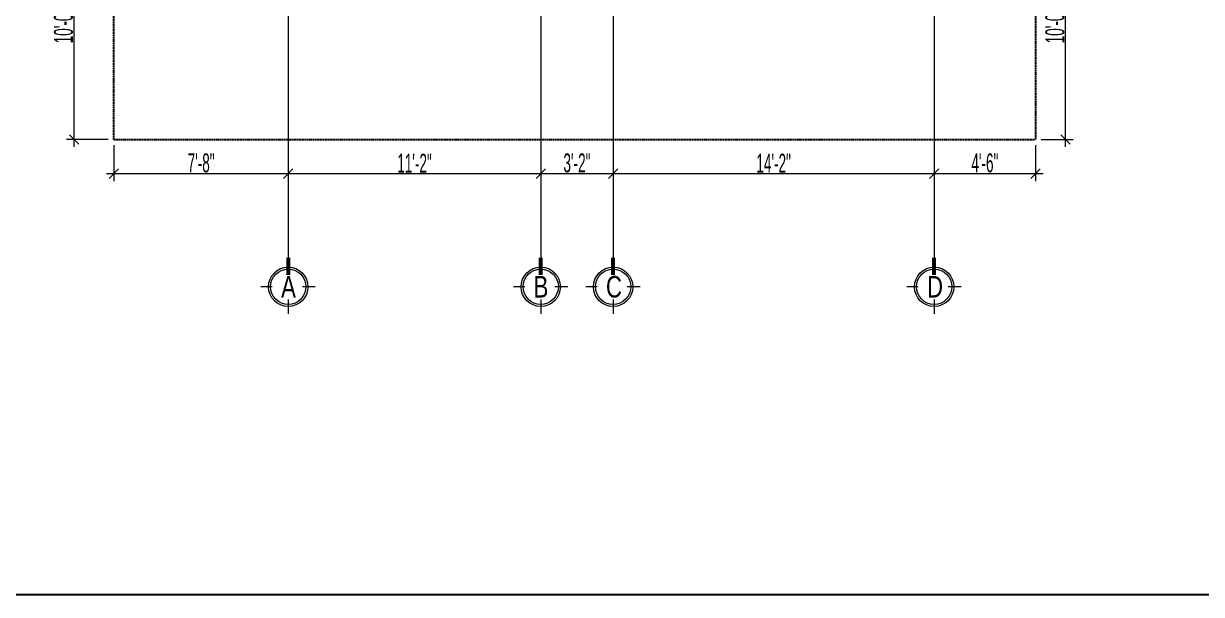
# Model space of a CAD drawing. Header units: inches. Extents: x 283072 to 301462, y 26630 to 62925.
# Drawn here: x 290995 to 291618, y 28466 to 28768 of the extents above; entities that cross this region are included whole.
import ezdxf

# ---------------------------------------------------------------- set-up
doc = ezdxf.new("R2010")
doc.units = ezdxf.units.IN
doc.header["$MEASUREMENT"] = 0
doc.header["$PDMODE"] = 2
doc.linetypes.add('CENTER2', pattern=[1.125, 0.75, -0.125, 0.125, -0.125])
doc.linetypes.add('DASHDOT', pattern=[25.4, 12.7, -6.35, 0, -6.35])
doc.layers.get('0').update_dxf_attribs({"lineweight": 5})
for name, color, linetype, lineweight in [('BUILDING_OUTER_P3', 1, 'Continuous', 35), ('Dime.', 7, 'Continuous', 15), ('Dimension.', 7, 'Continuous', 5), ('Grid+Di', 194, 'CENTER2', 15)]:
    doc.layers.add(name, color=color, linetype=linetype, lineweight=lineweight)
doc.styles.add('ltcnbt', font='swisscl.ttf', dxfattribs={"width": 0.7, "height": 10})
doc.styles.add('style4', font='swisscl.ttf')
doc.dimstyles.new('SCALE-50', dxfattribs={"dimtxt": 9, "dimasz": 5, "dimexe": 4, "dimexo": 3, "dimgap": 0.5, "dimtad": 1, "dimdec": 0, "dimzin": 3, "dimdsep": 46, "dimlunit": 4, "dimtxsty": 'ltcnbt', "dimblk": 'OBLIQUE', "dimcen": 0.09375, "dimdle": 4, "dimclrd": 252, "dimclre": 252, "dimclrt": 7, "dimadec": 0, "dimazin": 0, "dimtfac": 1, "dimtdec": 0, "dimtofl": 0, "dimtmove": 1, "dimatfit": 3, "dimfxl": 3, "dimtolj": 1, "dimtzin": 0, "dimlwd": 15, "dimlwe": 15, "dimarcsym": 0})

# ---------------------------------------------------------------- blocks, each defined once
blk = doc.blocks.new('GN')
at = {"layer": 'Grid+Di', "color": 5, "linetype": 'ByBlock', "lineweight": 0}
for points in [[(0, 7.97), (0, 13.6)], [(-6.26, 0), (-13.44, 0)], [(0, -13.43), (0, -7.03)]]:
    blk.add_lwpolyline(points, dxfattribs=at)
at = {"layer": 'Grid+Di', "color": 5, "linetype": 'ByBlock', "lineweight": 0, "const_width": 2}
blk.add_lwpolyline([(14.47, 0), (5.86, 0)], dxfattribs=at)
at = {"layer": 'Grid+Di', "color": 5, "linetype": 'ByBlock'}
for radius in [9.76, 8.76]:
    blk.add_circle((0, 0), radius, dxfattribs=at)
blk = doc.blocks.new('_Oblique')
at = {"color": 0, "linetype": 'ByBlock', "lineweight": -2}
blk.add_line((-0.5, -0.5), (0.5, 0.5), dxfattribs=at)
blk = doc.blocks.new('*D218')
at = {"layer": 'Defpoints', "color": 0, "linetype": 'ByBlock', "lineweight": 30, "ltscale": 200, "transparency": 16777216}
for p in [(291042.42, 28707.08), (291134.73, 28707.08), (291134.73, 28688.98)]:
    blk.add_point(p, dxfattribs=at)
at = {"layer": 'Dimension.', "color": 252, "lineweight": 15, "ltscale": 200, "transparency": 16777216}
for p, q in [((291042.42, 28704.08), (291042.42, 28684.98)), ((291134.73, 28704.08), (291134.73, 28684.98)), ((291038.42, 28688.98), (291138.73, 28688.98))]:
    blk.add_line(p, q, dxfattribs=at)
at = {"layer": 'Dimension.', "color": 252, "linetype": 'ByBlock', "lineweight": 15, "ltscale": 200, "transparency": 16777216, "xscale": 5, "yscale": 5, "zscale": 5, "rotation": 180}
blk.add_blockref('_Oblique', (291042.42, 28688.98), dxfattribs=at)
at = {"layer": 'Dimension.', "color": 252, "linetype": 'ByBlock', "lineweight": 15, "ltscale": 200, "transparency": 16777216, "xscale": 5, "yscale": 5, "zscale": 5}
blk.add_blockref('_Oblique', (291134.73, 28688.98), dxfattribs=at)
at = {"layer": 'Dimension.', "color": 7, "linetype": 'ByBlock', "lineweight": 15, "ltscale": 200, "transparency": 16777216, "insert": (291088.58, 28694.6), "char_height": 10, "attachment_point": 5, "style": 'ltcnbt'}
blk.add_mtext('\\A1;7\'-8"', dxfattribs=at)
blk = doc.blocks.new('*D219')
at = {"layer": 'Defpoints', "color": 0, "linetype": 'ByBlock', "lineweight": 30, "ltscale": 200, "transparency": 16777216}
for p in [(291134.73, 28707.08), (291268.42, 28707.08), (291268.42, 28688.98)]:
    blk.add_point(p, dxfattribs=at)
at = {"layer": 'Dimension.', "color": 252, "lineweight": 15, "ltscale": 200, "transparency": 16777216}
for p, q in [((291134.73, 28704.08), (291134.73, 28684.98)), ((291268.42, 28704.08), (291268.42, 28684.98)), ((291130.73, 28688.98), (291272.42, 28688.98))]:
    blk.add_line(p, q, dxfattribs=at)
at = {"layer": 'Dimension.', "color": 252, "linetype": 'ByBlock', "lineweight": 15, "ltscale": 200, "transparency": 16777216, "xscale": 5, "yscale": 5, "zscale": 5, "rotation": 180}
blk.add_blockref('_Oblique', (291134.73, 28688.98), dxfattribs=at)
at = {"layer": 'Dimension.', "color": 252, "linetype": 'ByBlock', "lineweight": 15, "ltscale": 200, "transparency": 16777216, "xscale": 5, "yscale": 5, "zscale": 5}
blk.add_blockref('_Oblique', (291268.42, 28688.98), dxfattribs=at)
at = {"layer": 'Dimension.', "color": 7, "linetype": 'ByBlock', "lineweight": 15, "ltscale": 200, "transparency": 16777216, "insert": (291201.58, 28694.5), "char_height": 10, "attachment_point": 5, "style": 'ltcnbt'}
blk.add_mtext('\\A1;11\'-2"', dxfattribs=at)
blk = doc.blocks.new('*D220')
at = {"layer": 'Defpoints', "color": 0, "linetype": 'ByBlock', "lineweight": 30, "ltscale": 200, "transparency": 16777216}
for p in [(291268.42, 28707.08), (291306.73, 28707.08), (291306.73, 28688.98)]:
    blk.add_point(p, dxfattribs=at)
at = {"layer": 'Dimension.', "color": 252, "lineweight": 15, "ltscale": 200, "transparency": 16777216}
for p, q in [((291268.42, 28704.08), (291268.42, 28684.98)), ((291306.73, 28704.08), (291306.73, 28684.98)), ((291264.42, 28688.98), (291310.73, 28688.98))]:
    blk.add_line(p, q, dxfattribs=at)
at = {"layer": 'Dimension.', "color": 252, "linetype": 'ByBlock', "lineweight": 15, "ltscale": 200, "transparency": 16777216, "xscale": 5, "yscale": 5, "zscale": 5, "rotation": 180}
blk.add_blockref('_Oblique', (291268.42, 28688.98), dxfattribs=at)
at = {"layer": 'Dimension.', "color": 252, "linetype": 'ByBlock', "lineweight": 15, "ltscale": 200, "transparency": 16777216, "xscale": 5, "yscale": 5, "zscale": 5}
blk.add_blockref('_Oblique', (291306.73, 28688.98), dxfattribs=at)
at = {"layer": 'Dimension.', "color": 7, "linetype": 'ByBlock', "lineweight": 15, "ltscale": 200, "transparency": 16777216, "insert": (291287.58, 28694.6), "char_height": 10, "attachment_point": 5, "style": 'ltcnbt'}
blk.add_mtext('\\A1;3\'-2"', dxfattribs=at)
blk = doc.blocks.new('*D221')
at = {"layer": 'Defpoints', "color": 0, "linetype": 'ByBlock', "lineweight": 30, "ltscale": 200, "transparency": 16777216}
for p in [(291306.73, 28707.08), (291476.73, 28707.08), (291476.73, 28688.98)]:
    blk.add_point(p, dxfattribs=at)
at = {"layer": 'Dimension.', "color": 252, "lineweight": 15, "ltscale": 200, "transparency": 16777216}
for p, q in [((291306.73, 28704.08), (291306.73, 28684.98)), ((291476.73, 28704.08), (291476.73, 28684.98)), ((291302.73, 28688.98), (291480.73, 28688.98))]:
    blk.add_line(p, q, dxfattribs=at)
at = {"layer": 'Dimension.', "color": 252, "linetype": 'ByBlock', "lineweight": 15, "ltscale": 200, "transparency": 16777216, "xscale": 5, "yscale": 5, "zscale": 5, "rotation": 180}
blk.add_blockref('_Oblique', (291306.73, 28688.98), dxfattribs=at)
at = {"layer": 'Dimension.', "color": 252, "linetype": 'ByBlock', "lineweight": 15, "ltscale": 200, "transparency": 16777216, "xscale": 5, "yscale": 5, "zscale": 5}
blk.add_blockref('_Oblique', (291476.73, 28688.98), dxfattribs=at)
at = {"layer": 'Dimension.', "color": 7, "linetype": 'ByBlock', "lineweight": 15, "ltscale": 200, "transparency": 16777216, "insert": (291391.73, 28694.5), "char_height": 10, "attachment_point": 5, "style": 'ltcnbt'}
blk.add_mtext('\\A1;14\'-2"', dxfattribs=at)
blk = doc.blocks.new('*D222')
at = {"layer": 'Defpoints', "color": 0, "linetype": 'ByBlock', "lineweight": 30, "ltscale": 200, "transparency": 16777216}
for p in [(291476.73, 28707.08), (291530.42, 28707.08), (291530.42, 28688.98)]:
    blk.add_point(p, dxfattribs=at)
at = {"layer": 'Dimension.', "color": 252, "lineweight": 15, "ltscale": 200, "transparency": 16777216}
for p, q in [((291476.73, 28704.08), (291476.73, 28684.98)), ((291530.42, 28704.08), (291530.42, 28684.98)), ((291472.73, 28688.98), (291534.42, 28688.98))]:
    blk.add_line(p, q, dxfattribs=at)
at = {"layer": 'Dimension.', "color": 252, "linetype": 'ByBlock', "lineweight": 15, "ltscale": 200, "transparency": 16777216, "xscale": 5, "yscale": 5, "zscale": 5, "rotation": 180}
blk.add_blockref('_Oblique', (291476.73, 28688.98), dxfattribs=at)
at = {"layer": 'Dimension.', "color": 252, "linetype": 'ByBlock', "lineweight": 15, "ltscale": 200, "transparency": 16777216, "xscale": 5, "yscale": 5, "zscale": 5}
blk.add_blockref('_Oblique', (291530.42, 28688.98), dxfattribs=at)
at = {"layer": 'Dimension.', "color": 7, "linetype": 'ByBlock', "lineweight": 15, "ltscale": 200, "transparency": 16777216, "insert": (291503.58, 28694.6), "char_height": 10, "attachment_point": 5, "style": 'ltcnbt'}
blk.add_mtext('\\A1;4\'-6"', dxfattribs=at)
blk = doc.blocks.new('*D223')
at = {"layer": 'Defpoints', "color": 0, "linetype": 'ByBlock', "lineweight": 30, "ltscale": 200, "transparency": 16777216}
for p in [(291021.37, 28827.16), (291042.42, 28827.16), (291042.42, 28707.08)]:
    blk.add_point(p, dxfattribs=at)
at = {"layer": 'Dimension.', "color": 252, "lineweight": 15, "ltscale": 200, "transparency": 16777216}
for p, q in [((291039.42, 28827.16), (291017.37, 28827.16)), ((291021.37, 28703.08), (291021.37, 28831.16)), ((291039.42, 28707.08), (291017.37, 28707.08))]:
    blk.add_line(p, q, dxfattribs=at)
at = {"layer": 'Dimension.', "color": 252, "linetype": 'ByBlock', "lineweight": 15, "ltscale": 200, "transparency": 16777216, "xscale": 5, "yscale": 5, "zscale": 5}
for p, rotation in [((291021.37, 28827.16), 90), ((291021.37, 28707.08), 270)]:
    blk.add_blockref('_Oblique', p, dxfattribs=dict(at, rotation=rotation))
at = {"layer": 'Dimension.', "color": 7, "linetype": 'ByBlock', "lineweight": 15, "ltscale": 200, "transparency": 16777216, "insert": (291015.75, 28767.12), "char_height": 10, "attachment_point": 5, "rotation": 90, "style": 'ltcnbt'}
blk.add_mtext('\\A1;10\'-0"', dxfattribs=at)
blk = doc.blocks.new('*D299')
at = {"layer": 'Defpoints', "color": 0, "linetype": 'ByBlock', "lineweight": 30, "ltscale": 200, "transparency": 16777216}
for p in [(291530.42, 28827.16), (291546.32, 28827.16), (291530.42, 28707.08)]:
    blk.add_point(p, dxfattribs=at)
at = {"layer": 'Dimension.', "color": 252, "lineweight": 15, "ltscale": 200, "transparency": 16777216}
for p, q in [((291533.42, 28827.16), (291550.32, 28827.16)), ((291546.32, 28703.08), (291546.32, 28831.16)), ((291533.42, 28707.08), (291550.32, 28707.08))]:
    blk.add_line(p, q, dxfattribs=at)
at = {"layer": 'Dimension.', "color": 252, "linetype": 'ByBlock', "lineweight": 15, "ltscale": 200, "transparency": 16777216, "xscale": 5, "yscale": 5, "zscale": 5}
for p, rotation in [((291546.32, 28827.16), 90), ((291546.32, 28707.08), 270)]:
    blk.add_blockref('_Oblique', p, dxfattribs=dict(at, rotation=rotation))
at = {"layer": 'Dimension.', "color": 7, "linetype": 'ByBlock', "lineweight": 15, "ltscale": 200, "transparency": 16777216, "insert": (291540.7, 28767.12), "char_height": 10, "attachment_point": 5, "rotation": 90, "style": 'ltcnbt'}
blk.add_mtext('\\A1;10\'-0"', dxfattribs=at)

msp = doc.modelspace()

# ---------------------------------------------------------------- linework, layer by layer
at = {"layer": 'BUILDING_OUTER_P3', "linetype": 'DASHDOT', "lineweight": 30, "ltscale": 0.02}
for p, q in [((291042.42011, 28707.07655), (291042.42011, 29862.07655)), ((291042.42011, 28707.07655), (291042.42011, 29862.07655)), ((291530.42011, 29862.07655), (291530.42011, 28707.07655)), ((291042.42011, 28707.07655), (291530.42011, 28707.07655))]:
    msp.add_line(p, q, dxfattribs=at)
at = {"layer": 'Dimension.', "color": 6, "linetype": 'ByBlock', "lineweight": 30, "ltscale": 200}
msp.add_line((290407.92011, 28466.07655), (297115.92011, 28466.07655), dxfattribs=at)
at = {"layer": 'Grid+Di', "linetype": 'ByBlock', "lineweight": 15, "ltscale": 200}
for p, q in [((291134.73038, 29910.5805), (291134.73038, 28644.47835)), ((291268.42011, 29910.5805), (291268.42011, 28644.47835)), ((291306.73261, 29910.5805), (291306.73261, 28644.47835)), ((291476.73261, 29910.5805), (291476.73261, 28644.47835))]:
    msp.add_line(p, q, dxfattribs=at)

# ---------------------------------------------------------------- block references
at = {"layer": 'Dime.', "xscale": 1.066601249971427, "yscale": 1.066601249971427, "zscale": 1.06660125, "rotation": 90}
for p in [(291134.73038, 28629.04346), (291268.42011, 28629.04346), (291306.73261, 28629.04346), (291476.73261, 28629.04346)]:
    msp.add_blockref('GN', p, dxfattribs=at)

# ---------------------------------------------------------------- texts
at = {"layer": 'Dime.', "style": 'style4'}
for s, p in [('A', (291130.96581, 28623.34922, 0.75826)), ('B', (291264.65554, 28623.34922, 0.75826)), ('C', (291302.96805, 28623.34922, 0.75826)), ('D', (291472.96805, 28623.34922, 0.75826))]:
    msp.add_text(s, height=11.4075, dxfattribs=at).set_placement(p)

# ---------------------------------------------------------------- dimensions: what is measured, and where the dimension line sits
at = {"layer": 'Dimension.', "linetype": 'ByBlock', "lineweight": 15, "ltscale": 200}
for base, p1, p2, picture, middle in [((291021.36994, 28827.15655), (291042.42011, 28707.07655), (291042.42011, 28827.15655), '*D223', (291015.74871, 28767.11655)), ((291546.32176, 28827.15655), (291530.42011, 28707.07655), (291530.42011, 28827.15655), '*D299', (291540.70053, 28767.11655))]:
    dim = msp.add_linear_dim(base=base, p1=p1, p2=p2, angle=90, dimstyle='SCALE-50', dxfattribs=at)
    dim.commit()
    dim.dimension.update_dxf_attribs({"geometry": picture, "text_midpoint": middle})
for base, p1, p2, picture, middle in [((291134.73038, 28688.97798), (291042.42011, 28707.07655), (291134.73038, 28707.07655), '*D218', (291088.57524, 28694.59921)), ((291268.42011, 28688.97798), (291134.73038, 28707.07655), (291268.42011, 28707.07655), '*D219', (291201.57524, 28694.49764)), ((291306.73261, 28688.97798), (291268.42011, 28707.07655), (291306.73261, 28707.07655), '*D220', (291287.57636, 28694.59921)), ((291476.73261, 28688.97798), (291306.73261, 28707.07655), (291476.73261, 28707.07655), '*D221', (291391.73261, 28694.49764)), ((291530.42011, 28688.97798), (291476.73261, 28707.07655), (291530.42011, 28707.07655), '*D222', (291503.57636, 28694.59921))]:
    dim = msp.add_linear_dim(base=base, p1=p1, p2=p2, dimstyle='SCALE-50', dxfattribs=at)
    dim.commit()
    dim.dimension.update_dxf_attribs({"geometry": picture, "text_midpoint": middle})

doc.saveas('drawing.dxf')
